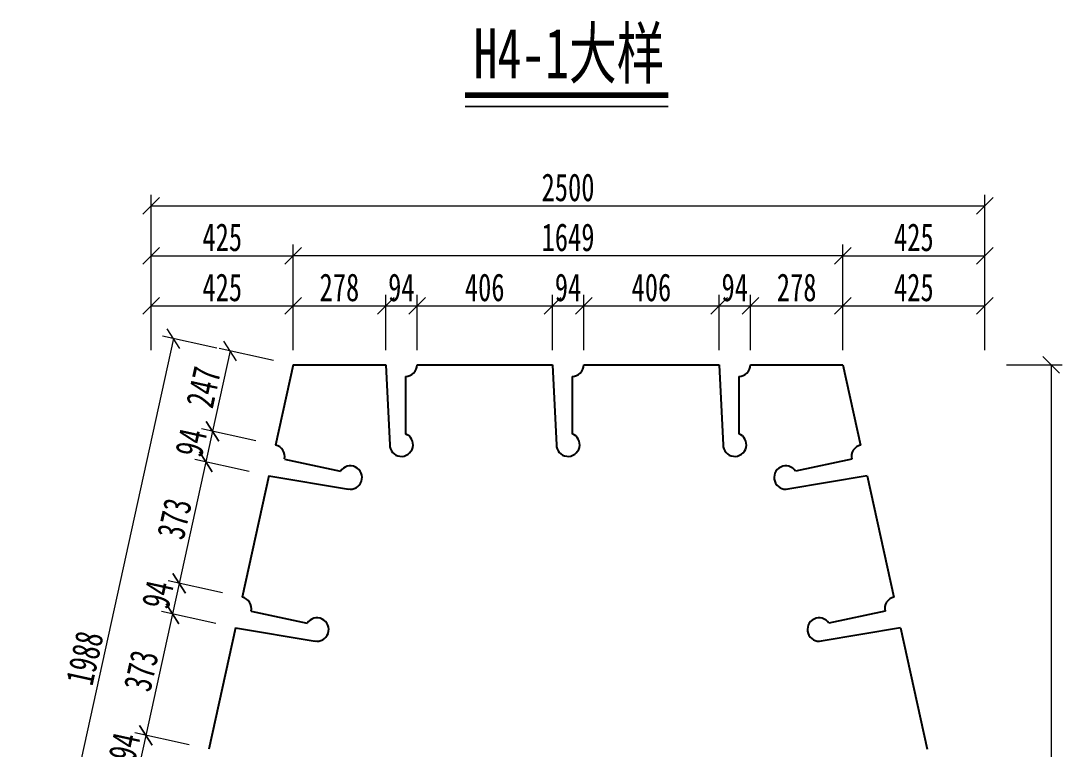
# Model space of a CAD drawing. Header units: millimetres. Extents: x -411717 to -116098, y 0 to 693159.
# Drawn here: x -174114 to -170991, y 381672 to 383859 of the extents above; entities that cross this region are included whole.
import ezdxf

# ---------------------------------------------------------------- set-up
doc = ezdxf.new("R2010")
doc.units = ezdxf.units.MM
doc.header["$LTSCALE"] = 2
doc.header["$PDMODE"] = 3
doc.header["$PDSIZE"] = -10
doc.layers.get('Defpoints').update_dxf_attribs({"color": 8, "lineweight": 9})
for name, color, linetype, lineweight in [('加粗线', 6, 'Continuous', 25), ('标注', 4, 'Continuous', 13), ('细线', 4, 'Continuous', 15), ('钢板粗线', 1, 'Continuous', 25)]:
    doc.layers.add(name, color=color, linetype=linetype, lineweight=lineweight)
doc.styles.add('111', font='仿宋_GB2312.ttf', dxfattribs={"width": 0.7})
doc.styles.get("Standard").update_dxf_attribs({"font": '仿宋_GB2312.ttf'})
doc.dimstyles.new('200', dxfattribs={"dimscale": 0, "dimtxt": 2.5, "dimasz": 1.5, "dimexe": 1, "dimexo": 1, "dimgap": 0.4, "dimtad": 1, "dimdec": 0, "dimdsep": 46, "dimtxsty": '111', "dimblk": 'OBLIQUE', "dimcen": 0, "dimclrd": 256, "dimclre": 256, "dimclrt": 256, "dimadec": 1, "dimazin": 2, "dimtfac": 1, "dimtdec": 0, "dimtmove": 2, "dimatfit": 3, "dimfxl": 4, "dimfxlon": 1, "dimtolj": 1, "dimlwd": -1, "dimlwe": -1, "dimarcsym": 0})

# ---------------------------------------------------------------- blocks, each defined once
blk = doc.blocks.new('_Oblique')
at = {"color": 0, "linetype": 'ByBlock', "lineweight": -2}
blk.add_line((-0.5, -0.5), (0.5, 0.5), dxfattribs=at)
blk = doc.blocks.new('*D386')
at = {"layer": 'Defpoints', "color": 0, "transparency": 16777216}
for p in [(-173297.5, 382826), (-173539.7, 382626.3), (-173350.3, 382584.8)]:
    blk.add_point(p, dxfattribs=at)
at = {"layer": '标注', "transparency": 16777216}
for p, q in [((-173356.6, 382839), (-173519.4, 382874.6)), ((-173486.8, 382867.5), (-173539.7, 382626.3)), ((-173409.4, 382597.7), (-173572.2, 382633.4))]:
    blk.add_line(p, q, dxfattribs=at)
at = {"layer": '标注', "transparency": 16777216, "xscale": 49.99999999999993, "yscale": 49.99999999999993, "zscale": 49.99999999999993}
for p, rotation in [((-173486.8, 382867.5), 77.64371283461873), ((-173539.7, 382626.3), 257.6437128346187)]:
    blk.add_blockref('_Oblique', p, dxfattribs=dict(at, rotation=rotation))
at = {"layer": '标注', "transparency": 16777216, "insert": (-173567, 382758.7), "char_height": 83.33, "attachment_point": 5, "rotation": 77.6437, "style": '111'}
blk.add_mtext('\\A1;247', dxfattribs=at)
blk = doc.blocks.new('*D387')
at = {"layer": 'Defpoints', "color": 0, "transparency": 16777216}
for p in [(-173350.3, 382584.8), (-173559.8, 382534.5), (-173370.4, 382493)]:
    blk.add_point(p, dxfattribs=at)
at = {"layer": '标注', "transparency": 16777216}
for p, q in [((-173409.4, 382597.7), (-173572.2, 382633.4)), ((-173539.7, 382626.3), (-173559.8, 382534.5)), ((-173429.5, 382505.9), (-173592.4, 382541.6))]:
    blk.add_line(p, q, dxfattribs=at)
at = {"layer": '标注', "transparency": 16777216, "xscale": 49.99999999999993, "yscale": 49.99999999999993, "zscale": 49.99999999999993}
for p, rotation in [((-173539.7, 382626.3), 77.6437128346272), ((-173559.8, 382534.5), 257.6437128346272)]:
    blk.add_blockref('_Oblique', p, dxfattribs=dict(at, rotation=rotation))
at = {"layer": '标注', "transparency": 16777216, "insert": (-173603.5, 382592.1), "char_height": 83.33, "attachment_point": 5, "rotation": 77.6437, "style": '111'}
blk.add_mtext('\\A1;94', dxfattribs=at)
blk = doc.blocks.new('*D388')
at = {"layer": 'Defpoints', "color": 0, "transparency": 16777216}
for p in [(-173370.4, 382493), (-173639.7, 382169.8), (-173450.3, 382128.3)]:
    blk.add_point(p, dxfattribs=at)
at = {"layer": '标注', "transparency": 16777216}
for p, q in [((-173559.8, 382534.5), (-173639.7, 382169.8)), ((-173429.5, 382505.9), (-173592.4, 382541.6)), ((-173509.4, 382141.3), (-173672.2, 382176.9))]:
    blk.add_line(p, q, dxfattribs=at)
at = {"layer": '标注', "transparency": 16777216, "xscale": 49.99999999999993, "yscale": 49.99999999999993, "zscale": 49.99999999999993}
for p, rotation in [((-173559.8, 382534.5), 77.64371283424285), ((-173639.7, 382169.8), 257.6437128342429)]:
    blk.add_blockref('_Oblique', p, dxfattribs=dict(at, rotation=rotation))
at = {"layer": '标注', "transparency": 16777216, "insert": (-173653.5, 382363.9), "char_height": 83.33, "attachment_point": 5, "rotation": 77.6437, "style": '111'}
blk.add_mtext('\\A1;373', dxfattribs=at)
blk = doc.blocks.new('*D389')
at = {"layer": 'Defpoints', "color": 0, "transparency": 16777216}
for p in [(-173450.3, 382128.3), (-173659.8, 382078), (-173470.4, 382036.5)]:
    blk.add_point(p, dxfattribs=at)
at = {"layer": '标注', "transparency": 16777216}
for p, q in [((-173509.4, 382141.3), (-173672.2, 382176.9)), ((-173639.7, 382169.8), (-173659.8, 382078)), ((-173529.5, 382049.4), (-173692.3, 382085.1))]:
    blk.add_line(p, q, dxfattribs=at)
at = {"layer": '标注', "transparency": 16777216, "xscale": 49.99999999999993, "yscale": 49.99999999999993, "zscale": 49.99999999999993}
for p, rotation in [((-173639.7, 382169.8), 77.6437128364901), ((-173659.8, 382078), 257.6437128364901)]:
    blk.add_blockref('_Oblique', p, dxfattribs=dict(at, rotation=rotation))
at = {"layer": '标注', "transparency": 16777216, "insert": (-173703.5, 382135.7), "char_height": 83.33, "attachment_point": 5, "rotation": 77.6437, "style": '111'}
blk.add_mtext('\\A1;94', dxfattribs=at)
blk = doc.blocks.new('*D390')
at = {"layer": 'Defpoints', "color": 0, "transparency": 16777216}
for p in [(-173470.4, 382036.5), (-173739.7, 381713.3), (-173550.3, 381671.8)]:
    blk.add_point(p, dxfattribs=at)
at = {"layer": '标注', "transparency": 16777216}
for p, q in [((-173659.8, 382078), (-173739.7, 381713.3)), ((-173529.5, 382049.4), (-173692.3, 382085.1)), ((-173609.4, 381684.8), (-173772.2, 381720.5))]:
    blk.add_line(p, q, dxfattribs=at)
at = {"layer": '标注', "transparency": 16777216, "xscale": 49.99999999999993, "yscale": 49.99999999999993, "zscale": 49.99999999999993}
for p, rotation in [((-173659.8, 382078), 77.64371283521383), ((-173739.7, 381713.3), 257.6437128352139)]:
    blk.add_blockref('_Oblique', p, dxfattribs=dict(at, rotation=rotation))
at = {"layer": '标注', "transparency": 16777216, "insert": (-173753.5, 381907.4), "char_height": 83.33, "attachment_point": 5, "rotation": 77.6437, "style": '111'}
blk.add_mtext('\\A1;373', dxfattribs=at)
blk = doc.blocks.new('*D391')
at = {"layer": 'Defpoints', "color": 0, "transparency": 16777216}
for p in [(-173550.3, 381671.8), (-173759.8, 381621.5), (-173570.4, 381580)]:
    blk.add_point(p, dxfattribs=at)
at = {"layer": '标注', "transparency": 16777216}
for p, q in [((-173609.4, 381684.8), (-173772.2, 381720.5)), ((-173739.7, 381713.3), (-173759.8, 381621.5)), ((-173629.5, 381593), (-173792.3, 381628.6))]:
    blk.add_line(p, q, dxfattribs=at)
at = {"layer": '标注', "transparency": 16777216, "xscale": 49.99999999999993, "yscale": 49.99999999999993, "zscale": 49.99999999999993}
for p, rotation in [((-173739.7, 381713.3), 77.64371283439434), ((-173759.8, 381621.5), 257.6437128343943)]:
    blk.add_blockref('_Oblique', p, dxfattribs=dict(at, rotation=rotation))
at = {"layer": '标注', "transparency": 16777216, "insert": (-173803.5, 381679.2), "char_height": 83.33, "attachment_point": 5, "rotation": 77.6437, "style": '111'}
blk.add_mtext('\\A1;94', dxfattribs=at)
blk = doc.blocks.new('*D395')
at = {"layer": 'Defpoints', "color": 0, "transparency": 16777216}
for p in [(-173297.5, 382826), (-174081.8, 380962.8), (-173722.9, 380884.1)]:
    blk.add_point(p, dxfattribs=at)
at = {"layer": '标注', "transparency": 16777216}
for p, q in [((-173656.4, 382904.6), (-174081.8, 380962.8)), ((-173526.2, 382876.1), (-173689, 382911.8)), ((-173951.6, 380934.2), (-174114.4, 380969.9))]:
    blk.add_line(p, q, dxfattribs=at)
at = {"layer": '标注', "transparency": 16777216, "xscale": 49.99999999999993, "yscale": 49.99999999999993, "zscale": 49.99999999999993}
for p, rotation in [((-173656.4, 382904.6), 77.64371283462336), ((-174081.8, 380962.8), 257.6437128346234)]:
    blk.add_blockref('_Oblique', p, dxfattribs=dict(at, rotation=rotation))
at = {"layer": '标注', "transparency": 16777216, "insert": (-173922.8, 381945.5), "char_height": 83.33, "attachment_point": 5, "rotation": 77.6437, "style": '111'}
blk.add_mtext('\\A1;1988', dxfattribs=at)
blk = doc.blocks.new('*D412')
at = {"layer": 'Defpoints', "color": 0, "transparency": 16777216}
for p in [(-173019.9, 383002.9), (-173297.5, 382826), (-173019.9, 382826)]:
    blk.add_point(p, dxfattribs=at)
at = {"layer": '标注', "transparency": 16777216}
for p, q in [((-173297.5, 382869.5), (-173297.5, 383036.2)), ((-173019.9, 382869.5), (-173019.9, 383036.2)), ((-173297.5, 383002.9), (-173019.9, 383002.9))]:
    blk.add_line(p, q, dxfattribs=at)
at = {"layer": '标注', "transparency": 16777216, "xscale": 49.99999999999993, "yscale": 49.99999999999993, "zscale": 49.99999999999993, "rotation": 180}
blk.add_blockref('_Oblique', (-173297.5, 383002.9), dxfattribs=at)
at = {"layer": '标注', "transparency": 16777216, "xscale": 49.99999999999993, "yscale": 49.99999999999993, "zscale": 49.99999999999993}
blk.add_blockref('_Oblique', (-173019.9, 383002.9), dxfattribs=at)
at = {"layer": '标注', "transparency": 16777216, "insert": (-173158.7, 383057.9), "char_height": 83.33, "attachment_point": 5, "style": '111'}
blk.add_mtext('\\A1;278', dxfattribs=at)
blk = doc.blocks.new('*D413')
at = {"layer": 'Defpoints', "color": 0, "transparency": 16777216}
for p in [(-172925.9, 383002.9), (-173019.9, 382826), (-172925.9, 382826)]:
    blk.add_point(p, dxfattribs=at)
at = {"layer": '标注', "transparency": 16777216}
for p, q in [((-173019.9, 382869.5), (-173019.9, 383036.2)), ((-172925.9, 382869.5), (-172925.9, 383036.2)), ((-173019.9, 383002.9), (-172925.9, 383002.9))]:
    blk.add_line(p, q, dxfattribs=at)
at = {"layer": '标注', "transparency": 16777216, "xscale": 49.99999999999993, "yscale": 49.99999999999993, "zscale": 49.99999999999993, "rotation": 180}
blk.add_blockref('_Oblique', (-173019.9, 383002.9), dxfattribs=at)
at = {"layer": '标注', "transparency": 16777216, "xscale": 49.99999999999993, "yscale": 49.99999999999993, "zscale": 49.99999999999993}
blk.add_blockref('_Oblique', (-172925.9, 383002.9), dxfattribs=at)
at = {"layer": '标注', "transparency": 16777216, "insert": (-172972.9, 383057.9), "char_height": 83.33, "attachment_point": 5, "style": '111'}
blk.add_mtext('\\A1;94', dxfattribs=at)
blk = doc.blocks.new('*D414')
at = {"layer": 'Defpoints', "color": 0, "transparency": 16777216}
for p in [(-172519.9, 383002.9), (-172925.9, 382826), (-172519.9, 382826)]:
    blk.add_point(p, dxfattribs=at)
at = {"layer": '标注', "transparency": 16777216}
for p, q in [((-172925.9, 382869.5), (-172925.9, 383036.2)), ((-172519.9, 382869.5), (-172519.9, 383036.2)), ((-172925.9, 383002.9), (-172519.9, 383002.9))]:
    blk.add_line(p, q, dxfattribs=at)
at = {"layer": '标注', "transparency": 16777216, "xscale": 49.99999999999993, "yscale": 49.99999999999993, "zscale": 49.99999999999993, "rotation": 180}
blk.add_blockref('_Oblique', (-172925.9, 383002.9), dxfattribs=at)
at = {"layer": '标注', "transparency": 16777216, "xscale": 49.99999999999993, "yscale": 49.99999999999993, "zscale": 49.99999999999993}
blk.add_blockref('_Oblique', (-172519.9, 383002.9), dxfattribs=at)
at = {"layer": '标注', "transparency": 16777216, "insert": (-172722.9, 383057.9), "char_height": 83.33, "attachment_point": 5, "style": '111'}
blk.add_mtext('\\A1;406', dxfattribs=at)
blk = doc.blocks.new('*D415')
at = {"layer": 'Defpoints', "color": 0, "transparency": 16777216}
for p in [(-172425.9, 383002.9), (-172519.9, 382826), (-172425.9, 382826)]:
    blk.add_point(p, dxfattribs=at)
at = {"layer": '标注', "transparency": 16777216}
for p, q in [((-172519.9, 382869.5), (-172519.9, 383036.2)), ((-172425.9, 382869.5), (-172425.9, 383036.2)), ((-172519.9, 383002.9), (-172425.9, 383002.9))]:
    blk.add_line(p, q, dxfattribs=at)
at = {"layer": '标注', "transparency": 16777216, "xscale": 49.99999999999993, "yscale": 49.99999999999993, "zscale": 49.99999999999993, "rotation": 180}
blk.add_blockref('_Oblique', (-172519.9, 383002.9), dxfattribs=at)
at = {"layer": '标注', "transparency": 16777216, "xscale": 49.99999999999993, "yscale": 49.99999999999993, "zscale": 49.99999999999993}
blk.add_blockref('_Oblique', (-172425.9, 383002.9), dxfattribs=at)
at = {"layer": '标注', "transparency": 16777216, "insert": (-172472.9, 383057.9), "char_height": 83.33, "attachment_point": 5, "style": '111'}
blk.add_mtext('\\A1;94', dxfattribs=at)
blk = doc.blocks.new('*D416')
at = {"layer": 'Defpoints', "color": 0, "transparency": 16777216}
for p in [(-172019.9, 383002.9), (-172425.9, 382826), (-172019.9, 382826)]:
    blk.add_point(p, dxfattribs=at)
at = {"layer": '标注', "transparency": 16777216}
for p, q in [((-172425.9, 382869.5), (-172425.9, 383036.2)), ((-172019.9, 382869.5), (-172019.9, 383036.2)), ((-172425.9, 383002.9), (-172019.9, 383002.9))]:
    blk.add_line(p, q, dxfattribs=at)
at = {"layer": '标注', "transparency": 16777216, "xscale": 49.99999999999993, "yscale": 49.99999999999993, "zscale": 49.99999999999993, "rotation": 180}
blk.add_blockref('_Oblique', (-172425.9, 383002.9), dxfattribs=at)
at = {"layer": '标注', "transparency": 16777216, "xscale": 49.99999999999993, "yscale": 49.99999999999993, "zscale": 49.99999999999993}
blk.add_blockref('_Oblique', (-172019.9, 383002.9), dxfattribs=at)
at = {"layer": '标注', "transparency": 16777216, "insert": (-172222.9, 383057.9), "char_height": 83.33, "attachment_point": 5, "style": '111'}
blk.add_mtext('\\A1;406', dxfattribs=at)
blk = doc.blocks.new('*D417')
at = {"layer": 'Defpoints', "color": 0, "transparency": 16777216}
for p in [(-171925.9, 383002.9), (-172019.9, 382826), (-171925.9, 382826)]:
    blk.add_point(p, dxfattribs=at)
at = {"layer": '标注', "transparency": 16777216}
for p, q in [((-172019.9, 382869.5), (-172019.9, 383036.2)), ((-171925.9, 382869.5), (-171925.9, 383036.2)), ((-172019.9, 383002.9), (-171925.9, 383002.9))]:
    blk.add_line(p, q, dxfattribs=at)
at = {"layer": '标注', "transparency": 16777216, "xscale": 49.99999999999993, "yscale": 49.99999999999993, "zscale": 49.99999999999993, "rotation": 180}
blk.add_blockref('_Oblique', (-172019.9, 383002.9), dxfattribs=at)
at = {"layer": '标注', "transparency": 16777216, "xscale": 49.99999999999993, "yscale": 49.99999999999993, "zscale": 49.99999999999993}
blk.add_blockref('_Oblique', (-171925.9, 383002.9), dxfattribs=at)
at = {"layer": '标注', "transparency": 16777216, "insert": (-171972.9, 383057.9), "char_height": 83.33, "attachment_point": 5, "style": '111'}
blk.add_mtext('\\A1;94', dxfattribs=at)
blk = doc.blocks.new('*D418')
at = {"layer": 'Defpoints', "color": 0, "transparency": 16777216}
for p in [(-171648.3, 383002.9), (-171925.9, 382826), (-171648.3, 382826)]:
    blk.add_point(p, dxfattribs=at)
at = {"layer": '标注', "transparency": 16777216}
for p, q in [((-171925.9, 382869.5), (-171925.9, 383036.2)), ((-171648.3, 382869.5), (-171648.3, 383036.2)), ((-171925.9, 383002.9), (-171648.3, 383002.9))]:
    blk.add_line(p, q, dxfattribs=at)
at = {"layer": '标注', "transparency": 16777216, "xscale": 49.99999999999993, "yscale": 49.99999999999993, "zscale": 49.99999999999993, "rotation": 180}
blk.add_blockref('_Oblique', (-171925.9, 383002.9), dxfattribs=at)
at = {"layer": '标注', "transparency": 16777216, "xscale": 49.99999999999993, "yscale": 49.99999999999993, "zscale": 49.99999999999993}
blk.add_blockref('_Oblique', (-171648.3, 383002.9), dxfattribs=at)
at = {"layer": '标注', "transparency": 16777216, "insert": (-171787.1, 383057.9), "char_height": 83.33, "attachment_point": 5, "style": '111'}
blk.add_mtext('\\A1;278', dxfattribs=at)
blk = doc.blocks.new('*D419')
at = {"layer": 'Defpoints', "color": 0, "transparency": 16777216}
for p in [(-173297.5, 383153.4), (-173297.5, 382826), (-171648.3, 382826)]:
    blk.add_point(p, dxfattribs=at)
at = {"layer": '标注', "transparency": 16777216}
for p, q in [((-173297.5, 383020), (-173297.5, 383186.7)), ((-171648.3, 383020), (-171648.3, 383186.7)), ((-171648.3, 383153.4), (-173297.5, 383153.4))]:
    blk.add_line(p, q, dxfattribs=at)
at = {"layer": '标注', "transparency": 16777216, "xscale": 49.99999999999993, "yscale": 49.99999999999993, "zscale": 49.99999999999993, "rotation": 180}
blk.add_blockref('_Oblique', (-173297.5, 383153.4), dxfattribs=at)
at = {"layer": '标注', "transparency": 16777216, "xscale": 49.99999999999993, "yscale": 49.99999999999993, "zscale": 49.99999999999993}
blk.add_blockref('_Oblique', (-171648.3, 383153.4), dxfattribs=at)
at = {"layer": '标注', "transparency": 16777216, "insert": (-172472.9, 383208.4), "char_height": 83.33, "attachment_point": 5, "style": '111'}
blk.add_mtext('\\A1;1649', dxfattribs=at)
blk = doc.blocks.new('*D420')
at = {"layer": 'Defpoints', "color": 0, "transparency": 16777216}
for p in [(-171222.9, 383303.2), (-173722.9, 380884.1), (-171222.9, 380884.1)]:
    blk.add_point(p, dxfattribs=at)
at = {"layer": '标注', "transparency": 16777216}
for p, q in [((-173722.9, 383169.9), (-173722.9, 383336.5)), ((-171222.9, 383169.9), (-171222.9, 383336.5)), ((-173722.9, 383303.2), (-171222.9, 383303.2))]:
    blk.add_line(p, q, dxfattribs=at)
at = {"layer": '标注', "transparency": 16777216, "xscale": 49.99999999999993, "yscale": 49.99999999999993, "zscale": 49.99999999999993, "rotation": 180}
blk.add_blockref('_Oblique', (-173722.9, 383303.2), dxfattribs=at)
at = {"layer": '标注', "transparency": 16777216, "xscale": 49.99999999999993, "yscale": 49.99999999999993, "zscale": 49.99999999999993}
blk.add_blockref('_Oblique', (-171222.9, 383303.2), dxfattribs=at)
at = {"layer": '标注', "transparency": 16777216, "insert": (-172472.9, 383358.2), "char_height": 83.33, "attachment_point": 5, "style": '111'}
blk.add_mtext('\\A1;2500', dxfattribs=at)
blk = doc.blocks.new('*D421')
at = {"layer": 'Defpoints', "color": 0, "transparency": 16777216}
for p in [(-173297.5, 383002.9), (-173297.5, 382826), (-173722.9, 380884.1)]:
    blk.add_point(p, dxfattribs=at)
at = {"layer": '标注', "transparency": 16777216}
for p, q in [((-173722.9, 382869.5), (-173722.9, 383036.2)), ((-173297.5, 382869.5), (-173297.5, 383036.2)), ((-173722.9, 383002.9), (-173297.5, 383002.9))]:
    blk.add_line(p, q, dxfattribs=at)
at = {"layer": '标注', "transparency": 16777216, "xscale": 49.99999999999993, "yscale": 49.99999999999993, "zscale": 49.99999999999993, "rotation": 180}
blk.add_blockref('_Oblique', (-173722.9, 383002.9), dxfattribs=at)
at = {"layer": '标注', "transparency": 16777216, "xscale": 49.99999999999993, "yscale": 49.99999999999993, "zscale": 49.99999999999993}
blk.add_blockref('_Oblique', (-173297.5, 383002.9), dxfattribs=at)
at = {"layer": '标注', "transparency": 16777216, "insert": (-173510.2, 383057.9), "char_height": 83.33, "attachment_point": 5, "style": '111'}
blk.add_mtext('\\A1;425', dxfattribs=at)
blk = doc.blocks.new('*D422')
at = {"layer": 'Defpoints', "color": 0, "transparency": 16777216}
for p in [(-173297.5, 383153.4), (-173297.5, 382976.5), (-173722.9, 381034.6)]:
    blk.add_point(p, dxfattribs=at)
at = {"layer": '标注', "transparency": 16777216}
for p, q in [((-173722.9, 383020), (-173722.9, 383186.7)), ((-173297.5, 383020), (-173297.5, 383186.7)), ((-173722.9, 383153.4), (-173297.5, 383153.4))]:
    blk.add_line(p, q, dxfattribs=at)
at = {"layer": '标注', "transparency": 16777216, "xscale": 49.99999999999993, "yscale": 49.99999999999993, "zscale": 49.99999999999993, "rotation": 180}
blk.add_blockref('_Oblique', (-173722.9, 383153.4), dxfattribs=at)
at = {"layer": '标注', "transparency": 16777216, "xscale": 49.99999999999993, "yscale": 49.99999999999993, "zscale": 49.99999999999993}
blk.add_blockref('_Oblique', (-173297.5, 383153.4), dxfattribs=at)
at = {"layer": '标注', "transparency": 16777216, "insert": (-173510.2, 383208.4), "char_height": 83.33, "attachment_point": 5, "style": '111'}
blk.add_mtext('\\A1;425', dxfattribs=at)
blk = doc.blocks.new('*D423')
at = {"layer": 'Defpoints', "color": 0, "transparency": 16777216}
for p in [(-171222.9, 383153.4), (-171222.9, 382976.5), (-171648.3, 381034.6)]:
    blk.add_point(p, dxfattribs=at)
at = {"layer": '标注', "transparency": 16777216}
for p, q in [((-171648.3, 383020), (-171648.3, 383186.7)), ((-171222.9, 383020), (-171222.9, 383186.7)), ((-171648.3, 383153.4), (-171222.9, 383153.4))]:
    blk.add_line(p, q, dxfattribs=at)
at = {"layer": '标注', "transparency": 16777216, "xscale": 49.99999999999993, "yscale": 49.99999999999993, "zscale": 49.99999999999993, "rotation": 180}
blk.add_blockref('_Oblique', (-171648.3, 383153.4), dxfattribs=at)
at = {"layer": '标注', "transparency": 16777216, "xscale": 49.99999999999993, "yscale": 49.99999999999993, "zscale": 49.99999999999993}
blk.add_blockref('_Oblique', (-171222.9, 383153.4), dxfattribs=at)
at = {"layer": '标注', "transparency": 16777216, "insert": (-171435.6, 383208.4), "char_height": 83.33, "attachment_point": 5, "style": '111'}
blk.add_mtext('\\A1;425', dxfattribs=at)
blk = doc.blocks.new('*D424')
at = {"layer": 'Defpoints', "color": 0, "transparency": 16777216}
for p in [(-171222.9, 383002.9), (-171222.9, 382826), (-171648.3, 380884.1)]:
    blk.add_point(p, dxfattribs=at)
at = {"layer": '标注', "transparency": 16777216}
for p, q in [((-171648.3, 382869.5), (-171648.3, 383036.2)), ((-171222.9, 382869.5), (-171222.9, 383036.2)), ((-171648.3, 383002.9), (-171222.9, 383002.9))]:
    blk.add_line(p, q, dxfattribs=at)
at = {"layer": '标注', "transparency": 16777216, "xscale": 49.99999999999993, "yscale": 49.99999999999993, "zscale": 49.99999999999993, "rotation": 180}
blk.add_blockref('_Oblique', (-171648.3, 383002.9), dxfattribs=at)
at = {"layer": '标注', "transparency": 16777216, "xscale": 49.99999999999993, "yscale": 49.99999999999993, "zscale": 49.99999999999993}
blk.add_blockref('_Oblique', (-171222.9, 383002.9), dxfattribs=at)
at = {"layer": '标注', "transparency": 16777216, "insert": (-171435.6, 383057.9), "char_height": 83.33, "attachment_point": 5, "style": '111'}
blk.add_mtext('\\A1;425', dxfattribs=at)
blk = doc.blocks.new('*D438')
at = {"layer": 'Defpoints', "color": 0, "transparency": 16777216}
for p in [(-171787.1, 382826), (-171787.1, 378920.1), (-171024, 378920.1)]:
    blk.add_point(p, dxfattribs=at)
at = {"layer": '标注', "transparency": 16777216}
for p, q in [((-171157.3, 382826), (-170990.7, 382826)), ((-171024, 382826), (-171024, 378920.1)), ((-171157.3, 378920.1), (-170990.7, 378920.1))]:
    blk.add_line(p, q, dxfattribs=at)
at = {"layer": '标注', "transparency": 16777216, "xscale": 50.00000000000007, "yscale": 50.00000000000007, "zscale": 50.00000000000007}
for p, rotation in [((-171024, 382826), 90), ((-171024, 378920.1), 270)]:
    blk.add_blockref('_Oblique', p, dxfattribs=dict(at, rotation=rotation))
at = {"layer": '标注', "transparency": 16777216, "insert": (-171079, 380873), "char_height": 83.33, "attachment_point": 5, "rotation": 90, "style": '111'}
blk.add_mtext('\\A1;3906', dxfattribs=at)

msp = doc.modelspace()

# ---------------------------------------------------------------- linework, layer by layer
at = {"layer": '加粗线', "ltscale": 100, "const_width": 16.7}
msp.add_lwpolyline([(-172781.6, 383635.3), (-172171.9, 383635.3)], dxfattribs=at)
at = {"layer": '细线', "ltscale": 100, "const_width": 5}
msp.add_lwpolyline([(-172781.6, 383601.9), (-172171.9, 383601.9)], dxfattribs=at)
at = {"layer": '钢板粗线'}
for p, q in [((-173297.5, 382826), (-173350.3, 382584.8)), ((-173297.5, 382826), (-173019.9, 382826)), ((-173019.9, 382826), (-173007.8, 382584.3)), ((-172925.9, 382826), (-172519.9, 382826)), ((-172519.9, 382826), (-172507.8, 382584.3)), ((-172425.9, 382826), (-172019.9, 382826)), ((-172019.9, 382826), (-172007.8, 382584.3)), ((-171925.9, 382826), (-171648.3, 382826)), ((-171648.3, 382826), (-171595.4, 382584.8)), ((-172960.9, 382791), (-172960.9, 382618.9)), ((-172460.9, 382791), (-172460.9, 382618.9)), ((-171960.9, 382791), (-171960.9, 382618.9)), ((-173323.6, 382543.1), (-173155.5, 382506.3)), ((-171622.1, 382543.1), (-171790.3, 382506.3)), ((-173370.4, 382493), (-173450.3, 382128.3)), ((-173370.4, 382493), (-173131.7, 382453)), ((-171575.3, 382493), (-171814, 382453)), ((-171575.3, 382493), (-171495.4, 382128.3)), ((-173423.6, 382086.6), (-173255.5, 382049.8)), ((-171522.1, 382086.6), (-171690.3, 382049.8)), ((-173470.4, 382036.5), (-173550.3, 381671.8)), ((-173470.4, 382036.5), (-173231.7, 381996.5)), ((-171475.3, 382036.5), (-171714, 381996.5)), ((-171475.3, 382036.5), (-171395.4, 381671.8))]:
    msp.add_line(p, q, dxfattribs=at)
for centre, start, end in [((-172960.9, 382826), 270, 0), ((-172460.9, 382826), 270, 0), ((-171960.9, 382826), 270, 0), ((-172972.9, 382586), 180, 69.949), ((-172472.9, 382586), 180, 69.949), ((-171972.9, 382586), 180, 69.949), ((-173357.8, 382550.6), 347.6437, 77.6437), ((-171587.9, 382550.6), 102.3563, 192.3563), ((-173125.9, 382487.5), 257.6437, 147.5927), ((-171819.8, 382487.5), 32.4073, 282.3563), ((-173457.8, 382094.1), 347.6437, 77.6437), ((-171487.9, 382094.1), 102.3563, 192.3563), ((-173225.9, 382031.1), 257.6437, 147.5927), ((-171719.8, 382031.1), 32.4073, 282.3563)]:
    msp.add_arc(centre, 35, start, end, dxfattribs=at)

# ---------------------------------------------------------------- texts
at = {"width": 0.7}
msp.add_text('H4-1大样', height=150, dxfattribs=at).set_placement((-172756, 383686.3))

# ---------------------------------------------------------------- dimensions: what is measured, and where the dimension line sits
at = {"layer": '标注'}
for base, p1, p2, picture, middle in [((-171222.9, 383303.2), (-173722.9, 380884.1), (-171222.9, 380884.1), '*D420', (-172472.9, 383358.2)), ((-173297.5, 383153.4), (-173722.9, 381034.6), (-173297.5, 382976.5), '*D422', (-173510.2, 383208.4)), ((-171222.9, 383153.4), (-171648.3, 381034.6), (-171222.9, 382976.5), '*D423', (-171435.6, 383208.4)), ((-173297.5, 383002.9), (-173722.9, 380884.1), (-173297.5, 382826), '*D421', (-173510.2, 383057.9)), ((-171222.9, 383002.9), (-171648.3, 380884.1), (-171222.9, 382826), '*D424', (-171435.6, 383057.9))]:
    dim = msp.add_linear_dim(base=base, p1=p1, p2=p2, dimstyle='200', override={"dimscale": 33.333333, "dimadec": 3, "dimarcsym": 1}, dxfattribs=at)
    dim.commit()
    dim.dimension.update_dxf_attribs({"geometry": picture, "text_midpoint": middle})
for p1, p2, distance, picture, middle in [((-171648.3, 382826), (-173297.5, 382826), -327.4, '*D419', (-172472.9, 383208.4)), ((-173297.5, 382826), (-173019.9, 382826), 176.9, '*D412', (-173158.7, 383057.9)), ((-173019.9, 382826), (-172925.9, 382826), 176.9, '*D413', (-172972.9, 383057.9)), ((-172925.9, 382826), (-172519.9, 382826), 176.9, '*D414', (-172722.9, 383057.9)), ((-172519.9, 382826), (-172425.9, 382826), 176.9, '*D415', (-172472.9, 383057.9)), ((-172425.9, 382826), (-172019.9, 382826), 176.9, '*D416', (-172222.9, 383057.9)), ((-172019.9, 382826), (-171925.9, 382826), 176.9, '*D417', (-171972.9, 383057.9)), ((-171925.9, 382826), (-171648.3, 382826), 176.9, '*D418', (-171787.1, 383057.9)), ((-173297.5, 382826), (-173722.9, 380884.1), -367.4, '*D395', (-173922.8, 381945.5)), ((-173297.5, 382826), (-173350.3, 382584.8), -193.8, '*D386', (-173567, 382758.7)), ((-173350.3, 382584.8), (-173370.4, 382493), -193.8, '*D387', (-173603.5, 382592.1)), ((-173370.4, 382493), (-173450.3, 382128.3), -193.8, '*D388', (-173653.5, 382363.9)), ((-173450.3, 382128.3), (-173470.4, 382036.5), -193.8, '*D389', (-173703.5, 382135.7)), ((-173470.4, 382036.5), (-173550.3, 381671.8), -193.8, '*D390', (-173753.5, 381907.4)), ((-173550.3, 381671.8), (-173570.4, 381580), -193.8, '*D391', (-173803.5, 381679.2))]:
    dim = msp.add_aligned_dim(p1=p1, p2=p2, distance=distance, dimstyle='200', override={"dimscale": 33.333333, "dimadec": 3, "dimarcsym": 1}, dxfattribs=at)
    dim.commit()
    dim.dimension.update_dxf_attribs({"geometry": picture, "text_midpoint": middle})
dim = msp.add_linear_dim(base=(-171024, 378920.1), p1=(-171787.1, 382826), p2=(-171787.1, 378920.1), angle=90, dimstyle='200', override={"dimscale": 33.333333, "dimadec": 3, "dimarcsym": 1}, dxfattribs=at)
dim.commit()
dim.dimension.update_dxf_attribs({"geometry": '*D438', "text_midpoint": (-171079, 380873)})

doc.saveas('drawing.dxf')
